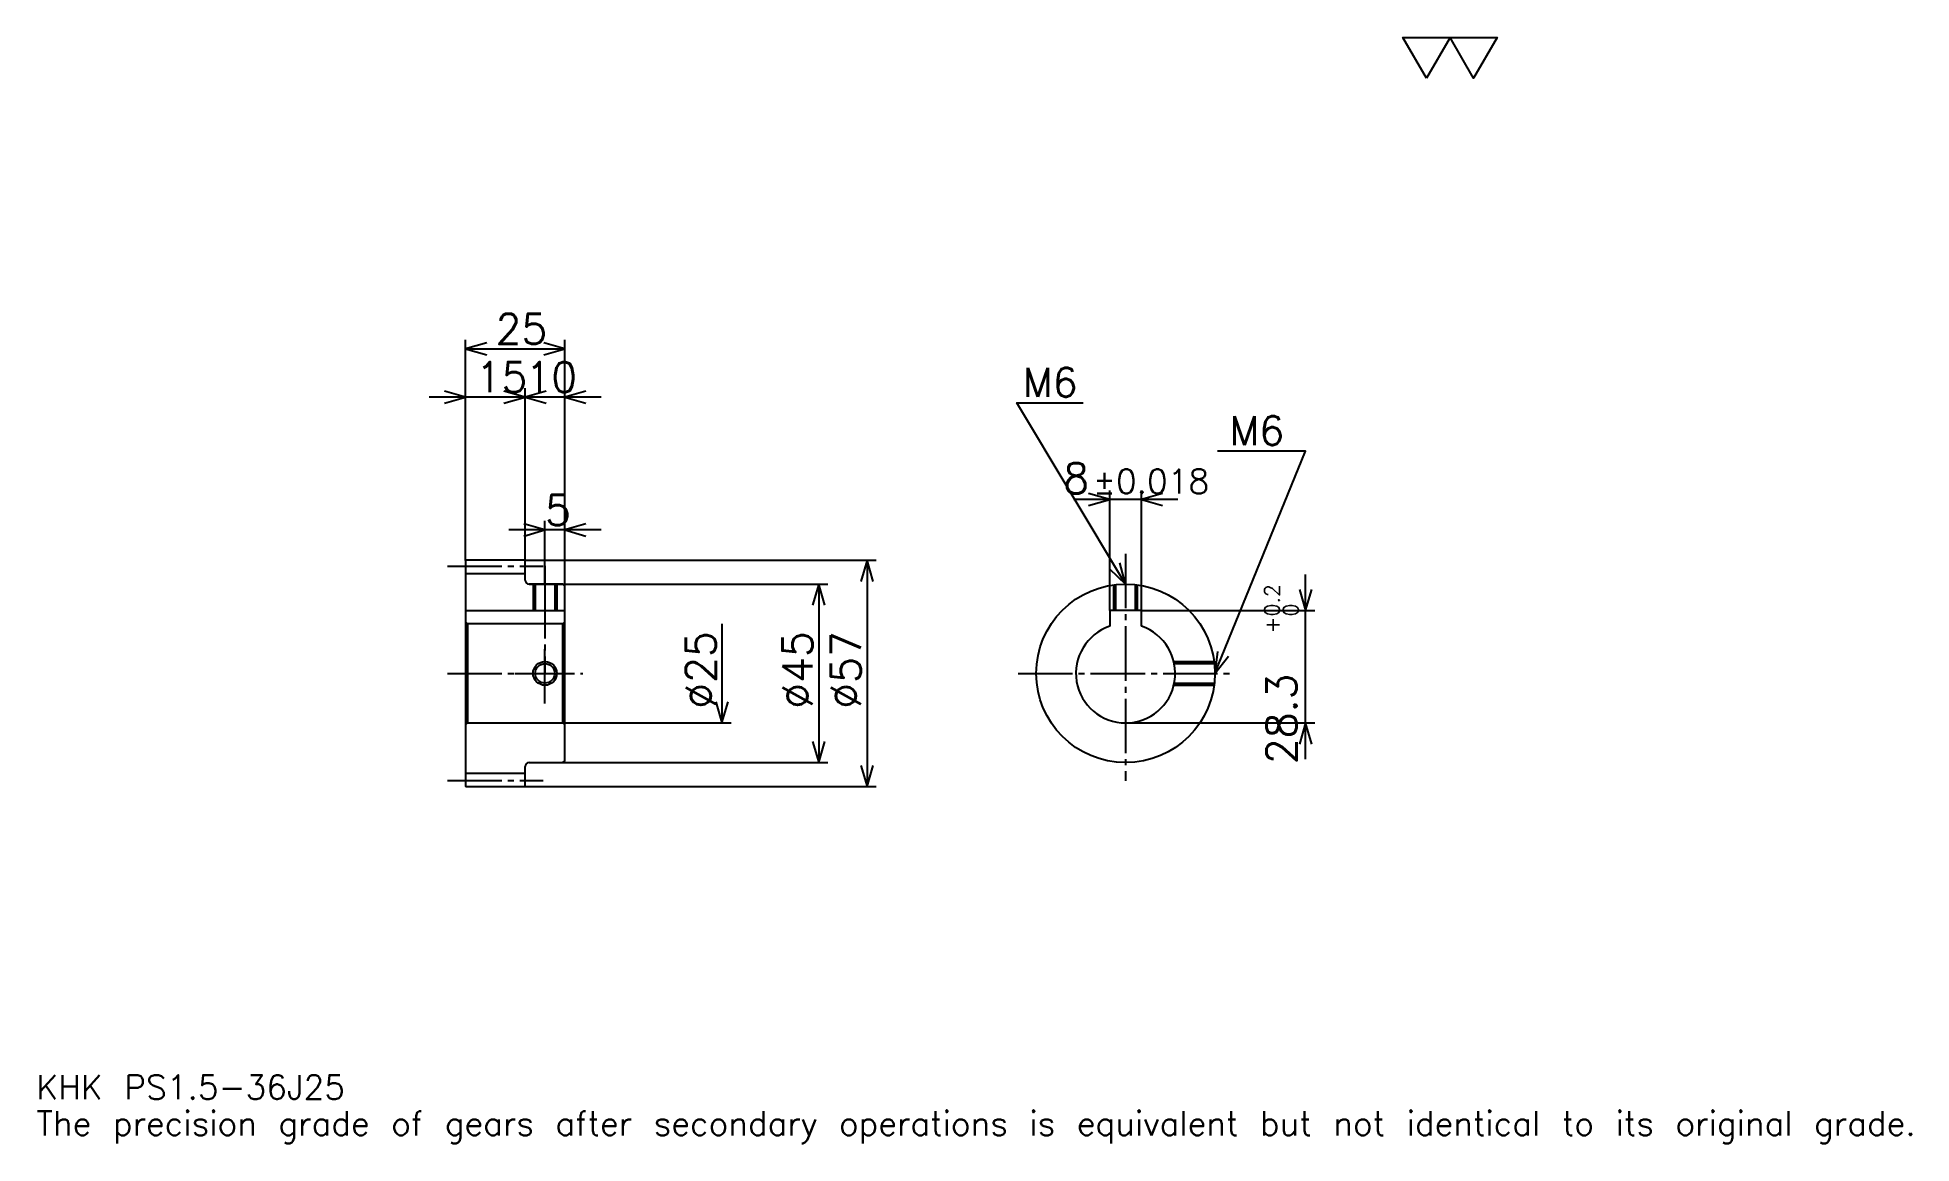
# Model space of a CAD drawing. Extents: x 15 to 487, y 6 to 284.
import ezdxf

# ---------------------------------------------------------------- set-up
doc = ezdxf.new("R2010")
doc.units = 0
doc.linetypes.add('DASHDOT', pattern=[18.260869, 13.695652, -1.521739, 1.521739, -1.521739])
doc.layers.get('0').update_dxf_attribs({"linetype": 'CONTINUOUS'})
doc.layers.add('DASHDOT', color=6, linetype='DASHDOT')
doc.styles.add('KANJI', font='TXT', dxfattribs={"bigfont": 'BIGFONT'})

msp = doc.modelspace()

# ---------------------------------------------------------------- linework, layer by layer
at = {"color": 5}
for p, q in [((123.260864, 152.521744), (123.260864, 208.065216)), ((148.260864, 152.521744), (148.260864, 208.065216)), ((123.260864, 205.782608), (148.260864, 205.782608)), ((147.391296, 193.608704), (114.130432, 193.608704)), ((157.391296, 193.608704), (129.130432, 193.608704)), ((138.260864, 152.521744), (138.260864, 195.891312)), ((285.456512, 139.821747), (285.456512, 170.108704)), ((293.456512, 139.821747), (293.456512, 170.108704)), ((302.586945, 167.826096), (276.32608, 167.826096)), ((143.260864, 152.521744), (143.260864, 162.413055)), ((157.391296, 160.130432), (134.130432, 160.130432)), ((123.260864, 152.421738), (123.260864, 152.521744)), ((138.160858, 152.521744), (148.260864, 152.521744)), ((138.260864, 152.421738), (138.260864, 152.521744)), ((143.260864, 146.521744), (143.260864, 152.521744)), ((143.260864, 146.521744), (143.260864, 152.521744)), ((148.260864, 152.521744), (226.630432, 152.521744)), ((148.260864, 146.021744), (148.260864, 152.521744)), ((224.347824, 152.521744), (224.347824, 95.521744)), ((139.260864, 146.521744), (148.260864, 146.521744)), ((148.260864, 146.521744), (214.456512, 146.521744)), ((212.173904, 146.521744), (212.173904, 101.521744)), ((334.782593, 102.391312), (334.782593, 148.952179)), ((293.456512, 139.821747), (337.065186, 139.821747)), ((187.82608, 136.521744), (187.82608, 111.521744)), ((148.260864, 111.521744), (190.108688, 111.521744)), ((289.456512, 111.521744), (337.065186, 111.521744)), ((139.260864, 101.521744), (148.260864, 101.521744)), ((148.260864, 101.521744), (214.456512, 101.521744)), ((138.160858, 95.521744), (148.260864, 95.521744)), ((148.260864, 95.521744), (226.630432, 95.521744))]:
    msp.add_line(p, q, dxfattribs=at)
at = {"color": 4}
for p, q in [((123.260864, 149.146744), (138.260864, 149.146744)), ((123.260864, 139.821747), (148.260864, 139.821747)), ((147.760864, 136.521744), (148.260864, 137.021744)), ((123.760864, 136.521744), (123.760864, 111.521744)), ((147.760864, 111.521744), (148.260864, 111.021744)), ((123.260864, 98.896744), (138.260864, 98.896744))]:
    msp.add_line(p, q, dxfattribs=at)
at = {"color": 7}
msp.add_lwpolyline([(365.217377, 273.913055), (359.282593, 284.200012), (383.021729, 284.200012), (377.086945, 273.913055), (371.152161, 284.200012), (365.217377, 273.913055)], dxfattribs=at)
at = {"color": 5}
for points in [[(128.586945, 207.304352), (123.260864, 205.782608), (128.586945, 204.260864)], [(142.934784, 204.260864), (148.260864, 205.782608), (142.934784, 207.304352)], [(117.934776, 192.086975), (123.260864, 193.608704), (117.934776, 195.130432)], [(132.934784, 192.086975), (138.260864, 193.608704), (132.934784, 195.130432)], [(143.586945, 195.130432), (138.260864, 193.608704), (143.586945, 192.086975)], [(153.586945, 195.130432), (148.260864, 193.608704), (153.586945, 192.086975)], [(289.456512, 146.521744), (262.065216, 192.17392), (278.804321, 192.17392)], [(311.956512, 124.021744), (334.782593, 180), (312.565247, 180)], [(280.130432, 166.304352), (285.456512, 167.826096), (280.130432, 169.347839)], [(298.782593, 169.347839), (293.456512, 167.826096), (298.782593, 166.304352)], [(137.934784, 158.608704), (143.260864, 160.130432), (137.934784, 161.652176)], [(153.586945, 161.652176), (148.260864, 160.130432), (153.586945, 158.608704)], [(225.869568, 147.195648), (224.347824, 152.521744), (222.82608, 147.195648)], [(285.411377, 150.305893), (289.456512, 146.521744), (288.021149, 151.87175)], [(213.695648, 141.195648), (212.173904, 146.521744), (210.652161, 141.195648)], [(333.260864, 145.147827), (334.782593, 139.821747), (336.304321, 145.147827)], [(312.558472, 129.528152), (311.956512, 124.021744), (315.376648, 128.378983)], [(186.304337, 116.847832), (187.82608, 111.521744), (189.347809, 116.847832)], [(336.304321, 106.195656), (334.782593, 111.521744), (333.260864, 106.195656)], [(210.652161, 106.847832), (212.173904, 101.521744), (213.695648, 106.847832)], [(222.82608, 100.847832), (224.347824, 95.521744), (225.869568, 100.847832)]]:
    msp.add_lwpolyline(points, dxfattribs=at)
at = {"color": 4}
for points in [[(138.260864, 147.521744), (138.260864, 152.421738), (138.160858, 152.521744), (123.360863, 152.521744), (123.260864, 152.421738), (123.260864, 111.021744)], [(139.260864, 101.521744), (147.760864, 101.521744), (148.260864, 102.021744), (148.260864, 146.021744), (147.760864, 146.521744), (139.260864, 146.521744)], [(140.260864, 146.521744), (140.260864, 139.821747)], [(140.800873, 146.521744), (140.800873, 139.821747)], [(145.720856, 146.521744), (145.720856, 139.821747)], [(146.260864, 146.521744), (146.260864, 139.821747)], [(286.456512, 139.821747), (286.456512, 146.320847)], [(286.996521, 139.821747), (286.996521, 146.386856)], [(291.916504, 139.821747), (291.916504, 146.386856)], [(292.456512, 139.821747), (292.456512, 146.320847)], [(123.260864, 111.021744), (123.760864, 111.521744), (147.760864, 111.521744), (147.760864, 136.521744), (123.760864, 136.521744), (123.260864, 137.021744)], [(293.456512, 135.864456), (293.456512, 139.821747), (285.456512, 139.821747), (285.456512, 135.864456)], [(301.591187, 127.021744), (311.755615, 127.021744)], [(301.712036, 126.481743), (311.821625, 126.481743)], [(301.591187, 121.021744), (311.755615, 121.021744)], [(301.712036, 121.561745), (311.821625, 121.561745)], [(123.260864, 111.021744), (123.260864, 95.621742), (123.360863, 95.521744), (138.160858, 95.521744), (138.260864, 95.621742), (138.260864, 100.521744)]]:
    msp.add_lwpolyline(points, dxfattribs=at)
for centre, radius in [((289.456512, 124.021744), 22.5), ((143.260864, 124.021744), 2.46)]:
    msp.add_circle(centre, radius, dxfattribs=at)
at = {"color": 7}
msp.add_circle((143.260864, 124.021744), 3, dxfattribs=at)
at = {"color": 4}
for centre, radius, start, end in [((139.260864, 147.521744), 1, 180, 270), ((289.456512, 124.021744), 12.5, 108.66292518, 71.33707482), ((139.260864, 100.521744), 1, 90, 180)]:
    msp.add_arc(centre, radius, start, end, dxfattribs=at)
at = {"layer": 'DASHDOT', "color": 7}
for p, q in [((118.695648, 151.021744), (142.82608, 151.021744)), ((289.456512, 154.130432), (289.456512, 96.956528)), ((143.260864, 146.521744), (143.260864, 124.021744)), ((118.695648, 124.021744), (152.82608, 124.021744)), ((262.391296, 124.021744), (316.521729, 124.021744)), ((118.695648, 97.021744), (142.82608, 97.021744))]:
    msp.add_line(p, q, dxfattribs=at)
for points in [[(143.260864, 151.08696), (143.260864, 135.256531)], [(143.260864, 116.456528), (143.260864, 131.58696)], [(135.695648, 124.021744), (150.82608, 124.021744)]]:
    msp.add_lwpolyline(points, dxfattribs=at)

# ---------------------------------------------------------------- texts
at = {"color": 7, "style": 'KANJI'}
for s, height, p in [('25', 7.608696, (130.815216, 207)), ('15', 7.608696, (125.815208, 194.826096)), ('10', 7.608696, (138.315216, 194.826096)), ('M6', 7.304348, (263.586945, 193.695648)), ('M6', 7.304348, (315.608704, 181.521744)), ('8', 7.608696, (273.750671, 169.347839)), ('%%p0.018', 6.086957, (281.282349, 169.347839)), ('5', 7.608696, (143.28804, 161.347839)), ('KHK PS1.5-36J25', 6.086957, (15.217391, 16.73913)), ('The precision grade of gears after secondary operations is equivalent but not identical to its original grade.', 6.086957, (15.217391, 7.608696))]:
    msp.add_text(s, height=height, dxfattribs=at).set_placement(p)
for s, height, p in [('0.2', 3.804348, (328.239136, 138.340942)), ('+', 3.804348, (328.239136, 134.080078)), ('0', 3.804348, (332.956512, 138.340942)), ('%%c25', 7.608696, (186.304337, 115.081528)), ('%%c45', 7.608696, (210.652161, 115.081528)), ('%%c57', 7.608696, (222.82608, 115.081528)), ('28.3', 7.608696, (332.5, 101.146622))]:
    msp.add_text(s, height=height, rotation=90, dxfattribs=at).set_placement(p)

doc.saveas('drawing.dxf')
